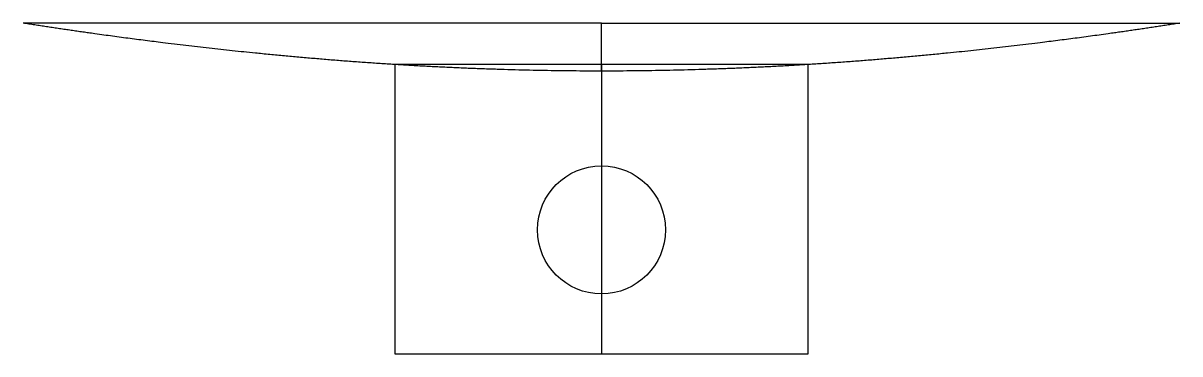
# Model space of a CAD drawing. Header units: millimetres. Extents: x -75 to 65, y -10 to 30.
import ezdxf

# ---------------------------------------------------------------- set-up
doc = ezdxf.new("R2010")
doc.units = ezdxf.units.MM
doc.layers.get('0').update_dxf_attribs({"linetype": 'CONTINUOUS'})

msp = doc.modelspace()

# ---------------------------------------------------------------- linework, layer by layer
for p, q in [((-5, 30.01), (-75, 30.01)), ((-5, 24.21), (-5, 30.01)), ((-5, 30.01), (65, 30.01)), ((-5, 25), (-5, -10))]:
    msp.add_line(p, q)
msp.add_lwpolyline([(-30, 25), (-30, -10), (20, -10), (20, 25)], close=True)
msp.add_circle((-5, 5), 7.75)
msp.add_open_spline([(65, 30.01), (62.2, 29.57), (56.6, 28.73), (48.2, 27.58), (37, 26.29), (23, 25.08), (9, 24.34), (-5, 24.08), (-19, 24.34), (-33, 25.08), (-47, 26.29), (-58.2, 27.58), (-66.6, 28.73), (-72.2, 29.57), (-75, 30.01)], degree=5)

doc.saveas('drawing.dxf')
